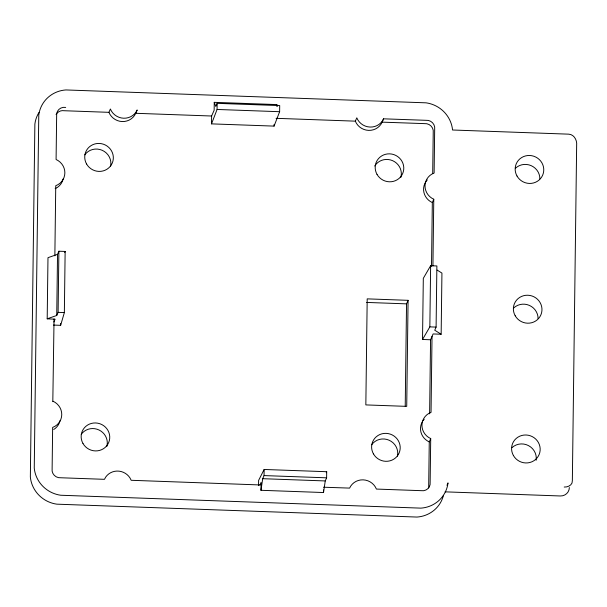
<?xml version="1.0" encoding="UTF-8"?>
<svg xmlns="http://www.w3.org/2000/svg" width="607" height="607" viewBox="0 0 607 607"><rect width="100%" height="100%" fill="white"/><g stroke="black" fill="none" stroke-linecap="round" stroke-linejoin="round"><path stroke-width="0.91" d="M53.484 325.071L60.632 325.329L60.654 323.493M53.894 321.991L55.108 319.214L47.194 318.819L47.983 257.679L57.528 254.333L58.887 251.222L65.139 251.442L64.357 312.59L60.632 325.329M52.809 401.629L54.053 318.91M54.858 255.843L55.753 185.704A14.598 14.128 23.6 0 0 64.858 172.927A14.598 14.128 23.6 0 0 56.087 159.504L56.648 115.831A7.944 7.686 23.6 0 1 65.693 107.416M47.194 318.819L56.739 315.481L57.528 254.333M56.739 315.481L58.105 312.362L58.887 251.222M214.256 102.34L215.788 106.46L217.147 103.349L279.706 105.588L279.63 111.703L274.076 126.112L211.517 123.874L211.615 116.013L214.157 110.201L214.256 102.34L276.815 104.579L277.429 106.225M211.517 123.874L217.071 109.465L217.147 103.349M258.552 485.615L258.62 480.372L264.136 469.469L326.695 471.707L326.619 477.823L325.253 480.934L323.523 492.535L260.964 490.297L261.063 482.436L259.902 485.092M260.964 490.297L262.694 478.695L264.06 475.584L264.136 469.469M274.076 126.112L274.098 124.367M276.792 106.324L276.815 104.579M323.523 492.535L323.554 489.91M405.226 406.113L406.538 303.857L408.079 300.328L367.197 298.864L365.839 404.907L406.72 406.371L408.079 300.328M441.152 334.237L433.11 333.949L430.568 339.761L422.525 339.472L423.314 278.325L430.629 265.729L436.881 265.957L436.099 327.097L434.741 330.216L441.152 334.237L441.934 273.089L437.131 270.077M422.525 339.472L429.847 326.877L430.629 265.729M422.525 421.455A14.598 14.128 23.6 0 0 429.263 441.896L428.701 485.57A7.944 7.686 23.6 0 1 428.641 487.945M429.619 413.815L430.568 339.761M431.509 266.405L432.328 202.563A14.598 14.128 23.6 0 1 427.275 179.922M432.7 173.564L433.223 132.683A7.944 7.686 23.6 0 0 424.399 123.623L382.129 122.144A14.576 14.105 23.6 0 1 368.616 130.384A14.576 14.105 23.6 0 1 355.345 121.157L276.064 118.319M432.025 336.437L431.046 412.373A14.598 14.128 23.6 0 0 421.941 425.15A14.598 14.128 23.6 0 0 430.712 438.573L430.151 482.246A7.944 7.686 23.6 0 1 421.106 490.661L376.416 489.067A14.598 14.128 23.6 0 0 363.123 479.849A14.598 14.128 23.6 0 0 349.609 488.104L323.463 487.216M432.928 265.904L433.777 199.24A14.598 14.128 23.6 0 1 425.014 185.818A14.598 14.128 23.6 0 1 434.119 173.033L434.673 129.359A7.944 7.686 23.6 0 0 425.848 120.307L383.578 118.82A14.576 14.105 23.6 0 1 370.065 127.06A14.576 14.105 23.6 0 1 356.795 117.834L355.345 121.157M108.926 112.333L110.383 109.01A14.598 14.128 23.6 0 0 123.676 118.228A14.598 14.128 23.6 0 0 137.19 109.973L135.74 113.297A14.598 14.128 23.6 0 1 122.227 121.552A14.598 14.128 23.6 0 1 108.926 112.333L64.243 110.732A7.944 7.686 23.6 0 0 56.056 114.548M64.691 252.482L65.139 251.442M382.129 122.144L383.578 118.82M432.328 202.563L433.777 199.24M326.24 472.747L326.695 471.707M429.263 441.896L430.712 438.573M446.964 485.319L448.027 482.891A30.32 29.341 23.6 0 1 420.879 508.135L60.723 495.244A30.32 29.341 23.6 0 1 34.25 468.073L38.772 115.186A30.32 29.341 23.6 0 1 65.92 89.942L426.076 102.833A30.32 29.341 23.6 0 1 452.549 130.004L568.729 134.162C574.169 134.451 577.234 140.331 576.65 145.293L572.348 480.706C572.735 485.016 567.924 487.315 564.207 487.049M217.071 109.465L279.63 111.703M135.74 113.297L211.615 116.013M366.59 302.43L406.538 303.857M58.105 312.362L64.357 312.59M429.847 326.877L436.099 327.097M264.06 475.584L326.619 477.823M262.694 478.695L325.253 480.934M259.963 484.947L131.188 480.289L129.928 477.853A14.553 14.082 23.6 0 0 105.777 476.988L104.457 479.325L60.95 477.77A7.944 7.686 23.6 0 1 52.126 468.718L52.65 427.411A14.591 14.12 23.6 0 0 61.755 414.634A14.591 14.12 23.6 0 0 52.984 401.219M445.075 491.845L560.307 495.972A8.984 8.695 23.6 0 0 569.358 487.558M371.666 444.749A14.371 13.908 23.6 0 1 389.095 440.219A14.371 13.908 23.6 0 1 397.448 456.168M84.798 154.838A14.371 13.908 23.6 0 1 102.226 150.308A14.371 13.908 23.6 0 1 110.573 166.257M511.997 447.647A14.371 13.908 23.6 0 1 528.469 445.591A14.371 13.908 23.6 0 1 536.14 460.227M63.09 178.997A14.598 14.128 23.6 0 1 55.169 188.671M513.788 307.893A14.371 13.908 23.6 0 1 529.41 305.42A14.371 13.908 23.6 0 1 538.075 318.652M515.586 168.139A14.371 13.908 23.6 0 1 531.201 165.665A14.371 13.908 23.6 0 1 539.866 178.89M443.322 495.889A30.32 29.341 23.6 0 1 416.979 517.058L56.823 504.167A30.32 29.341 23.6 0 1 30.35 476.996L34.872 124.109A30.32 29.341 23.6 0 1 39 112.447M374.747 165.992A14.371 13.908 23.6 0 1 392.683 160.703A14.371 13.908 23.6 0 1 400.81 177.532M81.209 434.354A14.371 13.908 23.6 0 1 99.07 430.022A14.371 13.908 23.6 0 1 106.771 446.653M59.994 420.712A14.591 14.12 23.6 0 1 53.712 429.513M423.033 420.689A14.598 14.128 23.6 0 1 424.202 419.255M377.015 174.361A14.371 13.908 23.6 0 0 401.781 175.248A14.371 13.908 23.6 0 0 389.671 153.844A14.371 13.908 23.6 0 0 377.015 174.361M373.434 453.877A14.371 13.908 23.6 0 0 398.2 454.764A14.371 13.908 23.6 0 0 386.09 433.36A14.371 13.908 23.6 0 0 373.434 453.877M86.558 163.966A14.371 13.908 23.6 0 0 111.331 164.854A14.371 13.908 23.6 0 0 99.214 143.442A14.371 13.908 23.6 0 0 86.558 163.966M513.408 455.516A14.371 13.908 23.6 0 0 538.174 456.403A14.371 13.908 23.6 0 0 526.064 434.999A14.371 13.908 23.6 0 0 513.408 455.516M515.199 315.761A14.371 13.908 23.6 0 0 539.964 316.649A14.371 13.908 23.6 0 0 527.855 295.237A14.371 13.908 23.6 0 0 515.199 315.761M516.989 176A14.371 13.908 23.6 0 0 541.763 176.887A14.371 13.908 23.6 0 0 529.645 155.483A14.371 13.908 23.6 0 0 516.989 176M82.977 443.482A14.371 13.908 23.6 0 0 107.743 444.37A14.371 13.908 23.6 0 0 95.633 422.958A14.371 13.908 23.6 0 0 82.977 443.482"/></g></svg>
